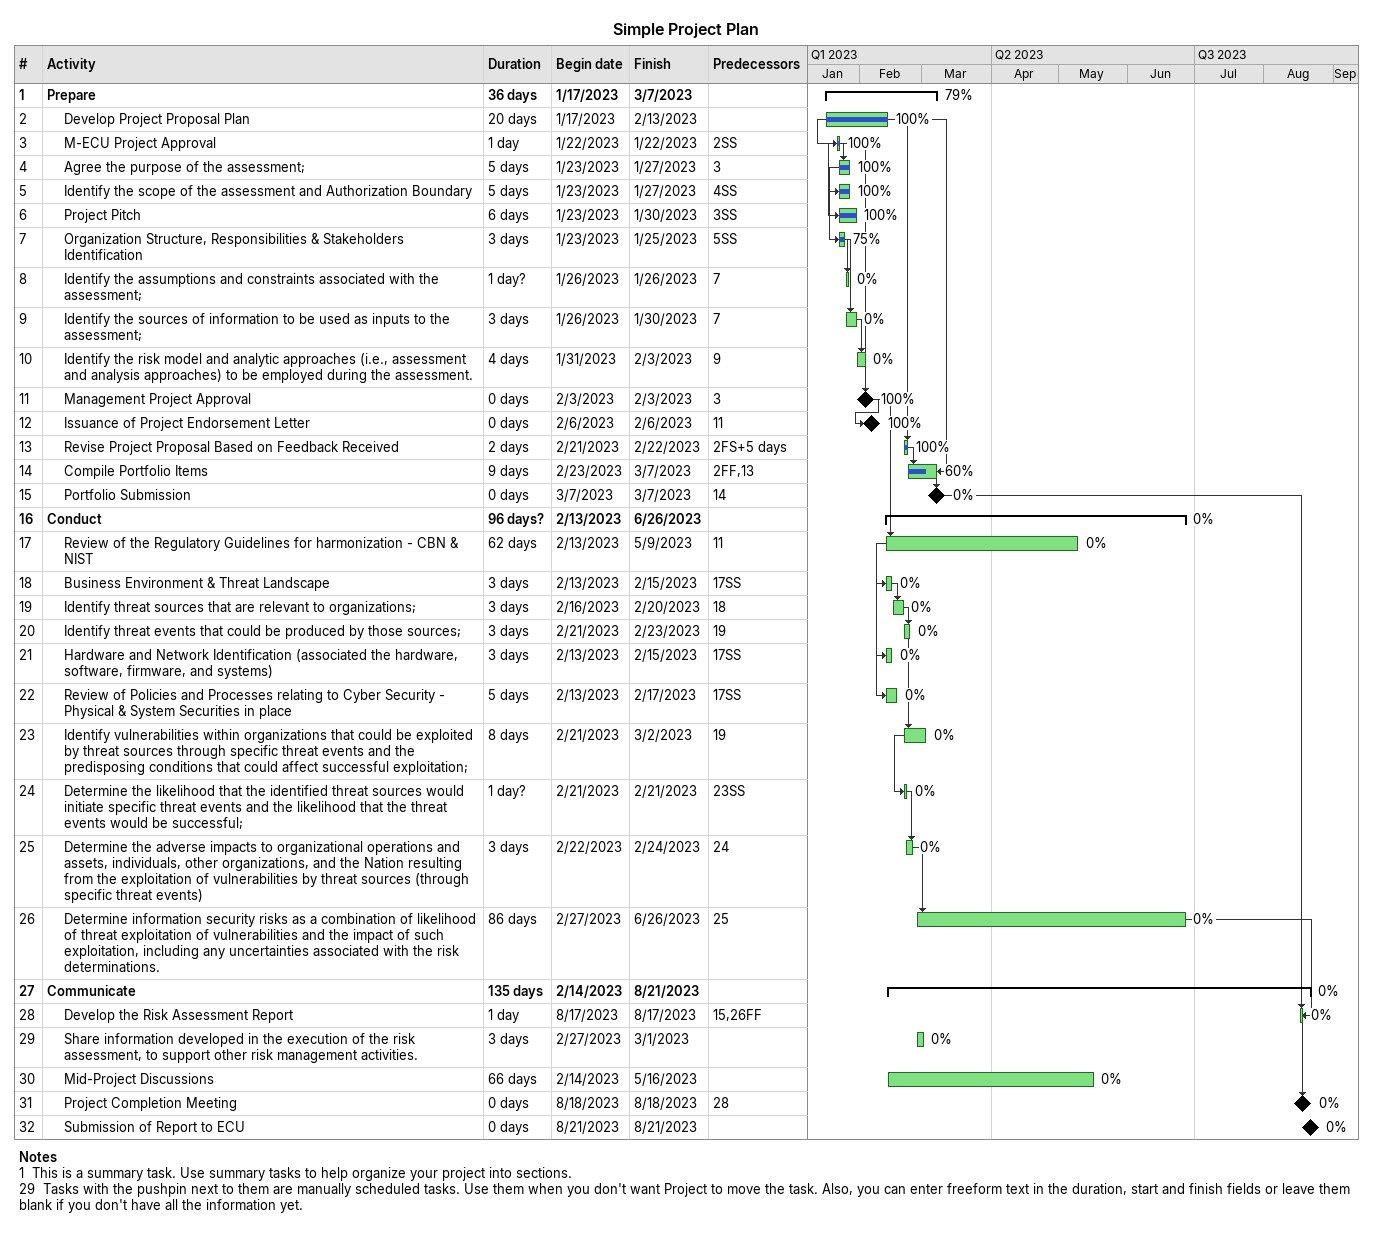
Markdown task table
Simple Project Plan

| ID | Level | Task | Duration | Start | Finish | Predecessors | % complete |
|---|---|---|---|---|---|---|---|
| 1 | 1 | **Prepare** | 36d | 2023-01-17 | 2023-03-07 |  | 79 |
| 2 | 2 | Develop Project Proposal Plan | 20d | 2023-01-17 | 2023-02-13 |  | 100 |
| 3 | 2 | M-ECU Project Approval | 1d | 2023-01-22 | 2023-01-22 | 2SS | 100 |
| 4 | 2 | Agree the purpose of the assessment; | 5d | 2023-01-23 | 2023-01-27 | 3 | 100 |
| 5 | 2 | Identify the scope of the assessment and Authorization Boundary | 5d | 2023-01-23 | 2023-01-27 | 4SS | 100 |
| 6 | 2 | Project Pitch | 6d | 2023-01-23 | 2023-01-30 | 3SS | 100 |
| 7 | 2 | Organization Structure, Responsibilities & Stakeholders Identification | 3d | 2023-01-23 | 2023-01-25 | 5SS | 75 |
| 8 | 2 | Identify the assumptions and constraints associated with the assessment; | 1d? | 2023-01-26 | 2023-01-26 | 7 | 0 |
| 9 | 2 | Identify the sources of information to be used as inputs to the assessment; | 3d | 2023-01-26 | 2023-01-30 | 7 | 0 |
| 10 | 2 | Identify the risk model and analytic approaches (i.e., assessment and analysis approaches) to be employed during the assessment. | 4d | 2023-01-31 | 2023-02-03 | 9 | 0 |
| 11 | 2 | Management Project Approval | 0d | 2023-02-03 | 2023-02-03 | 3 | 100 |
| 12 | 2 | Issuance of Project Endorsement Letter | 0d | 2023-02-06 | 2023-02-06 | 11 | 100 |
| 13 | 2 | Revise Project Proposal Based on Feedback Received | 2d | 2023-02-21 | 2023-02-22 | 2FS+5d | 100 |
| 14 | 2 | Compile Portfolio Items | 9d | 2023-02-23 | 2023-03-07 | 2FF, 13 | 60 |
| 15 | 2 | Portfolio Submission | 0d | 2023-03-07 | 2023-03-07 | 14 | 0 |
| 16 | 1 | **Conduct** | 96d? | 2023-02-13 | 2023-06-26 |  | 0 |
| 17 | 2 | Review of the Regulatory Guidelines for harmonization - CBN & NIST | 62d | 2023-02-13 | 2023-05-09 | 11 | 0 |
| 18 | 2 | Business Environment & Threat Landscape | 3d | 2023-02-13 | 2023-02-15 | 17SS | 0 |
| 19 | 2 | Identify threat sources that are relevant to organizations; | 3d | 2023-02-16 | 2023-02-20 | 18 | 0 |
| 20 | 2 | Identify threat events that could be produced by those sources; | 3d | 2023-02-21 | 2023-02-23 | 19 | 0 |
| 21 | 2 | Hardware and Network Identification (associated the hardware, software, firmware, and systems) | 3d | 2023-02-13 | 2023-02-15 | 17SS | 0 |
| 22 | 2 | Review of Policies and Processes relating to Cyber Security - Physical & System Securities in place | 5d | 2023-02-13 | 2023-02-17 | 17SS | 0 |
| 23 | 2 | Identify vulnerabilities within organizations that could be exploited by threat sources through specific threat events and the predisposing conditions that could affect successful exploitation; | 8d | 2023-02-21 | 2023-03-02 | 19 | 0 |
| 24 | 2 | Determine the likelihood that the identified threat sources would initiate specific threat events and the likelihood that the threat events would be successful; | 1d? | 2023-02-21 | 2023-02-21 | 23SS | 0 |
| 25 | 2 | Determine the adverse impacts to organizational operations and assets, individuals, other organizations, and the Nation resulting from the exploitation of vulnerabilities by threat sources (through specific threat events) | 3d | 2023-02-22 | 2023-02-24 | 24 | 0 |
| 26 | 2 | Determine information security risks as a combination of likelihood of threat exploitation of vulnerabilities and the impact of such exploitation, including any uncertainties associated with the risk determinations. | 86d | 2023-02-27 | 2023-06-26 | 25 | 0 |
| 27 | 1 | **Communicate** | 135d | 2023-02-14 | 2023-08-21 |  | 0 |
| 28 | 2 | Develop the Risk Assessment Report | 1d | 2023-08-17 | 2023-08-17 | 15, 26FF | 0 |
| 29 | 2 | Share information developed in the execution of the risk assessment, to support other risk management activities. | 3d | 2023-02-27 | 2023-03-01 |  | 0 |
| 30 | 2 | Mid-Project Discussions | 66d | 2023-02-14 | 2023-05-16 |  | 0 |
| 31 | 2 | Project Completion Meeting | 0d | 2023-08-18 | 2023-08-18 | 28 | 0 |
| 32 | 2 | Submission of Report to ECU | 0d | 2023-08-21 | 2023-08-21 |  | 0 |

Notes
- 1: This is a summary task. Use summary tasks to help organize your project into sections.
- 29: Tasks with the pushpin next to them are manually scheduled tasks. Use them when you don't want Project to move the task. Also, you can enter freeform text in the duration, start and finish fields or leave them blank if you don't have all the information yet.
